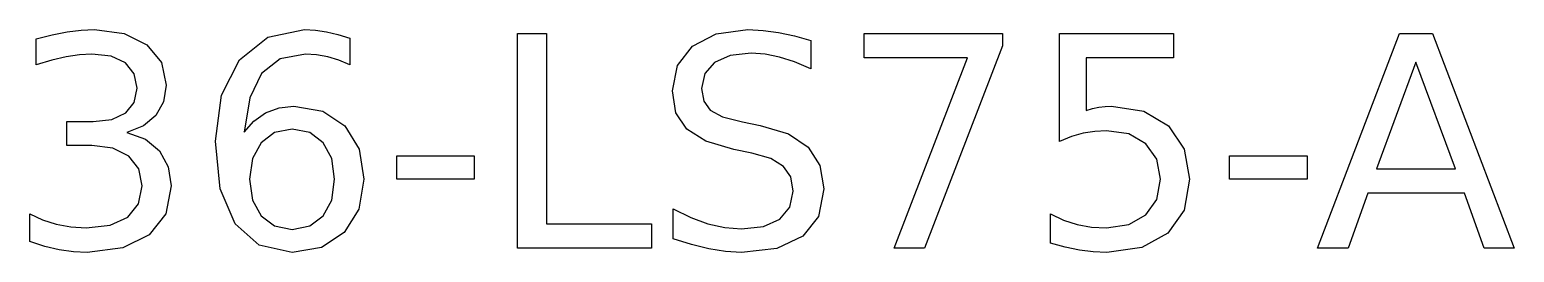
# Model space of a CAD drawing. Header units: millimetres. Extents: x -14 to 2.6, y -68 to -65.5.
import ezdxf

# ---------------------------------------------------------------- set-up
doc = ezdxf.new("R2010")
doc.units = ezdxf.units.MM
doc.layers.add('LASER_ID', color=1, linetype='Continuous')

msp = doc.modelspace()

# ---------------------------------------------------------------- linework, layer by layer
at = {"layer": 'LASER_ID'}
for points in [[(-12.911, -66.654), (-12.703, -66.731), (-12.546, -66.862), (-12.447, -67.039), (-12.414, -67.253), (-12.475, -67.569), (-12.659, -67.805), (-12.956, -67.951), (-13.357, -68), (-13.51, -67.993), (-13.668, -67.97), (-13.832, -67.933), (-14, -67.88), (-14, -67.566), (-13.858, -67.635), (-13.704, -67.685), (-13.538, -67.715), (-13.366, -67.725), (-13.096, -67.695), (-12.899, -67.604), (-12.779, -67.456), (-12.738, -67.253), (-12.776, -67.063), (-12.888, -66.92), (-13.066, -66.829), (-13.303, -66.799), (-13.584, -66.799), (-13.584, -66.531), (-13.29, -66.531), (-13.078, -66.507), (-12.922, -66.435), (-12.827, -66.318), (-12.795, -66.158), (-12.828, -65.995), (-12.926, -65.874), (-13.086, -65.799), (-13.303, -65.774), (-13.442, -65.782), (-13.59, -65.804), (-13.751, -65.841), (-13.928, -65.894), (-13.928, -65.603), (-13.748, -65.558), (-13.58, -65.526), (-13.422, -65.506), (-13.274, -65.5), (-12.941, -65.542), (-12.687, -65.669), (-12.524, -65.867), (-12.47, -66.124), (-12.499, -66.309), (-12.585, -66.463), (-12.724, -66.579), (-12.911, -66.654)], [(-10.411, -65.597), (-10.411, -65.894), (-10.534, -65.843), (-10.659, -65.805), (-10.783, -65.782), (-10.907, -65.774), (-11.191, -65.829), (-11.4, -65.992), (-11.533, -66.266), (-11.594, -66.651), (-11.487, -66.527), (-11.355, -66.435), (-11.204, -66.379), (-11.039, -66.36), (-10.714, -66.415), (-10.465, -66.581), (-10.307, -66.841), (-10.254, -67.18), (-10.309, -67.515), (-10.474, -67.776), (-10.73, -67.944), (-11.058, -68), (-11.427, -67.92), (-11.697, -67.68), (-11.863, -67.287), (-11.918, -66.751), (-11.851, -66.237), (-11.647, -65.84), (-11.33, -65.585), (-10.92, -65.5), (-10.796, -65.506), (-10.672, -65.524), (-10.544, -65.554), (-10.411, -65.597)], [(-8.53, -65.543), (-8.204, -65.543), (-8.204, -67.679), (-7.03, -67.679), (-7.03, -67.953), (-8.53, -67.953), (-8.53, -65.543)], [(-5.244, -65.622), (-5.244, -65.941), (-5.424, -65.863), (-5.594, -65.808), (-5.756, -65.775), (-5.912, -65.764), (-6.147, -65.79), (-6.322, -65.868), (-6.431, -65.993), (-6.467, -66.162), (-6.443, -66.302), (-6.371, -66.403), (-6.232, -66.477), (-6.007, -66.534), (-5.81, -66.575), (-5.493, -66.671), (-5.272, -66.819), (-5.142, -67.024), (-5.098, -67.288), (-5.157, -67.596), (-5.333, -67.819), (-5.623, -67.955), (-6.021, -68), (-6.198, -67.99), (-6.385, -67.961), (-6.581, -67.913), (-6.785, -67.847), (-6.785, -67.511), (-6.588, -67.608), (-6.396, -67.679), (-6.207, -67.721), (-6.021, -67.735), (-5.774, -67.708), (-5.591, -67.626), (-5.477, -67.492), (-5.439, -67.312), (-5.466, -67.154), (-5.548, -67.035), (-5.692, -66.947), (-5.905, -66.885), (-6.104, -66.846), (-6.418, -66.753), (-6.632, -66.619), (-6.754, -66.433), (-6.794, -66.187), (-6.738, -65.902), (-6.569, -65.684), (-6.302, -65.546), (-5.949, -65.5), (-5.778, -65.508), (-5.603, -65.531), (-5.425, -65.569), (-5.244, -65.622)], [(-4.643, -65.543), (-3.094, -65.543), (-3.094, -65.682), (-3.968, -67.953), (-4.309, -67.953), (-3.486, -65.818), (-4.643, -65.818), (-4.643, -65.543)], [(-2.454, -65.543), (-1.175, -65.543), (-1.175, -65.818), (-2.156, -65.818), (-2.156, -66.408), (-2.085, -66.387), (-2.014, -66.372), (-1.943, -66.363), (-1.872, -66.36), (-1.51, -66.416), (-1.233, -66.581), (-1.056, -66.842), (-0.997, -67.18), (-1.058, -67.526), (-1.239, -67.785), (-1.531, -67.946), (-1.922, -68), (-2.075, -67.994), (-2.231, -67.974), (-2.391, -67.942), (-2.556, -67.897), (-2.556, -67.569), (-2.409, -67.638), (-2.256, -67.687), (-2.097, -67.716), (-1.929, -67.725), (-1.678, -67.689), (-1.487, -67.579), (-1.364, -67.406), (-1.323, -67.18), (-1.364, -66.955), (-1.487, -66.782), (-1.678, -66.671), (-1.929, -66.635), (-2.059, -66.642), (-2.189, -66.663), (-2.32, -66.701), (-2.454, -66.754), (-2.454, -65.543)], [(1.357, -65.543), (1.727, -65.543), (2.645, -67.953), (2.306, -67.953), (2.087, -67.335), (1.001, -67.335), (0.781, -67.953), (0.437, -67.953), (1.357, -65.543)], [(1.541, -65.865), (1.099, -67.064), (1.985, -67.064), (1.541, -65.865)], [(-11.058, -66.619), (-11.255, -66.656), (-11.406, -66.769), (-11.502, -66.946), (-11.534, -67.18), (-11.502, -67.413), (-11.406, -67.591), (-11.255, -67.704), (-11.058, -67.742), (-10.861, -67.704), (-10.71, -67.591), (-10.614, -67.413), (-10.582, -67.18), (-10.614, -66.946), (-10.71, -66.769), (-10.861, -66.656), (-11.058, -66.619)], [(-9.885, -66.916), (-9.015, -66.916), (-9.015, -67.18), (-9.885, -67.18), (-9.885, -66.916)], [(-0.547, -66.916), (0.323, -66.916), (0.323, -67.18), (-0.547, -67.18), (-0.547, -66.916)]]:
    msp.add_lwpolyline(points, close=True, dxfattribs=at)

doc.saveas('drawing.dxf')
